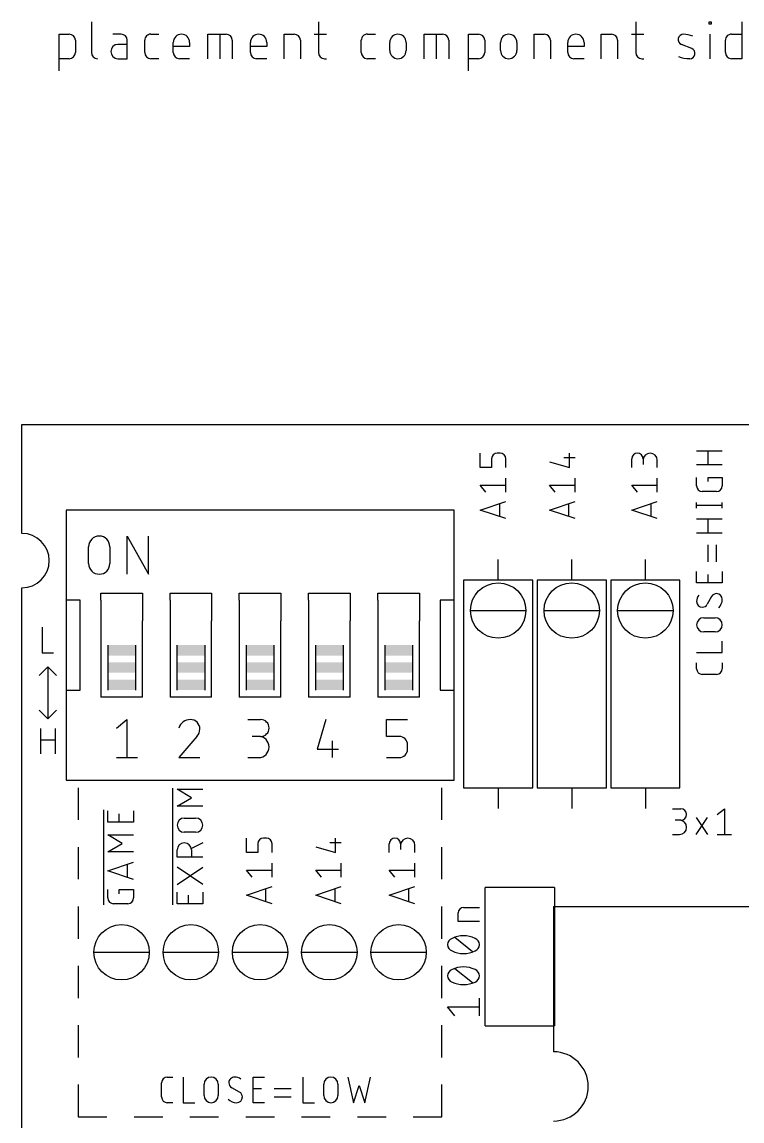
# Model space of a CAD drawing. Extents: x 0 to 58, y 0 to 63.7.
# Drawn here: x 0 to 26.4, y 23.34 to 63.67 of the extents above; entities that cross this region are included whole.
import ezdxf

# ---------------------------------------------------------------- set-up
doc = ezdxf.new("R2010")
doc.units = 0
for name, color, linetype in [('20', 30, 'CONTINUOUS'), ('21', 253, 'CONTINUOUS'), ('51', 253, 'CONTINUOUS')]:
    doc.layers.add(name, color=color, linetype=linetype)

# ---------------------------------------------------------------- blocks, each defined once
blk = doc.blocks.new('RECT')
blk.add_solid([(-0.5, -0.5), (0.5, -0.5), (-0.5, 0.5), (0.5, 0.5)])

msp = doc.modelspace()

# ---------------------------------------------------------------- linework, layer by layer
at = {"layer": '20'}
for p, q in [((0, 44.9), (0, 48.9)), ((0, 48.9), (58, 48.9)), ((0, 20.6), (0, 42.9))]:
    msp.add_line(p, q, dxfattribs=at)
for start, end in [(0, 90), (270, 0)]:
    msp.add_arc((0, 43.9), 1, start, end, dxfattribs=at)
at = {"layer": '21'}
for p, q in [((2.5485, 63.6651), (2.5485, 62.5433)), ((10.8694, 63.6651), (10.8694, 62.5433)), ((22.5046, 63.6651), (22.5046, 62.5433)), ((25.2019, 63.5903), (25.2019, 63.6651)), ((25.2019, 63.6651), (25.2767, 63.6651)), ((25.2767, 63.5903), (25.2019, 63.5903)), ((25.2767, 63.6651), (25.2767, 63.5903)), ((26.3968, 63.6651), (26.3968, 62.3189)), ((1.3589, 61.8702), (1.3589, 63.2164)), ((1.3589, 63.2164), (1.7328, 63.2164)), ((1.9572, 62.992), (1.9572, 62.5433)), ((3.632, 63.2164), (3.3329, 63.2164)), ((3.8564, 62.3189), (3.8564, 62.992)), ((4.5006, 62.5433), (4.5006, 62.992)), ((4.725, 63.2164), (5.0241, 63.2164)), ((5.5481, 62.5433), (5.5481, 62.9172)), ((6.1464, 62.9172), (6.1464, 62.7676)), ((6.813, 62.3189), (6.813, 63.2164)), ((6.813, 63.2164), (7.4861, 63.2164)), ((7.2617, 62.3189), (7.2617, 63.2164)), ((7.7105, 62.992), (7.7105, 62.3189)), ((8.3771, 62.5433), (8.3771, 62.9172)), ((8.9754, 62.9172), (8.9754, 62.7676)), ((9.609, 62.3189), (9.609, 63.2164)), ((9.609, 63.2164), (9.983, 63.2164)), ((10.2074, 62.992), (10.2074, 62.3189)), ((10.7198, 63.2164), (11.1685, 63.2164)), ((12.44, 62.5433), (12.44, 62.992)), ((12.6643, 63.2164), (12.9635, 63.2164)), ((13.4875, 62.6181), (13.4875, 62.9172)), ((14.0858, 62.9172), (14.0858, 62.6181)), ((14.7524, 62.3189), (14.7524, 63.2164)), ((14.7524, 63.2164), (15.4255, 63.2164)), ((15.2011, 62.3189), (15.2011, 63.2164)), ((15.6498, 62.992), (15.6498, 62.3189)), ((16.3706, 61.8702), (16.3706, 63.2164)), ((16.3706, 63.2164), (16.7446, 63.2164)), ((16.969, 62.992), (16.969, 62.5433)), ((17.5484, 62.6181), (17.5484, 62.9172)), ((18.1467, 62.9172), (18.1467, 62.6181)), ((18.7804, 62.3189), (18.7804, 63.2164)), ((18.7804, 63.2164), (19.1543, 63.2164)), ((19.3787, 62.992), (19.3787, 62.3189)), ((20.0123, 62.5433), (20.0123, 62.9172)), ((20.6106, 62.9172), (20.6106, 62.7676)), ((21.2443, 62.3189), (21.2443, 63.2164)), ((21.2443, 63.2164), (21.6182, 63.2164)), ((21.8426, 62.992), (21.8426, 62.3189)), ((22.355, 63.2164), (22.8038, 63.2164)), ((25.2393, 62.3189), (25.2393, 63.2164)), ((25.7985, 62.5433), (25.7985, 62.992)), ((26.0229, 63.2164), (26.3968, 63.2164)), ((3.8564, 62.8424), (3.5199, 62.8424)), ((6.1464, 62.7676), (5.5481, 62.7676)), ((8.9754, 62.7676), (8.3771, 62.7676)), ((20.6106, 62.7676), (20.0123, 62.7676)), ((24.5594, 62.6928), (24.1854, 62.8424)), ((1.7328, 62.3189), (1.3589, 62.3189)), ((3.5199, 62.3189), (3.8564, 62.3189)), ((5.0241, 62.3189), (4.725, 62.3189)), ((6.1464, 62.3189), (5.7725, 62.3189)), ((8.9754, 62.3189), (8.6014, 62.3189)), ((11.0937, 62.3189), (11.1685, 62.3189)), ((12.9635, 62.3189), (12.6643, 62.3189)), ((16.7446, 62.3189), (16.3706, 62.3189)), ((20.6106, 62.3189), (20.2367, 62.3189)), ((22.729, 62.3189), (22.8038, 62.3189)), ((26.3968, 62.3189), (26.0229, 62.3189)), ((16.8021, 47.3216), (16.8021, 47.8437)), ((17.2198, 47.6349), (17.2198, 47.3216)), ((17.5331, 47.8437), (17.4286, 47.8437)), ((17.7419, 47.3216), (17.7419, 47.6349)), ((19.8642, 47.6871), (20.2819, 47.6871)), ((20.0731, 47.3216), (20.0731, 47.8437)), ((22.3584, 47.3216), (22.3584, 47.6349)), ((22.776, 47.6349), (22.776, 47.426)), ((24.7396, 47.9312), (25.6794, 47.9312)), ((25.1573, 47.4091), (25.1573, 47.9312)), ((17.2198, 47.3216), (16.8021, 47.3216)), ((19.3421, 47.5304), (20.0731, 47.3216)), ((23.2981, 47.3216), (23.2981, 47.5827)), ((25.6794, 47.4091), (24.7396, 47.4091)), ((17.7419, 46.4072), (17.7419, 46.9293)), ((20.2819, 46.4072), (20.2819, 46.9293)), ((23.2981, 46.4072), (23.2981, 46.9293)), ((24.7396, 46.6426), (24.7396, 46.9559)), ((25.1573, 46.7992), (25.1573, 46.9559)), ((25.1573, 46.9559), (25.6794, 46.9559)), ((25.6794, 46.9559), (25.6794, 46.6426)), ((17.0109, 46.4072), (16.8021, 46.6683)), ((16.8021, 46.6683), (17.7419, 46.6683)), ((19.5509, 46.4072), (19.3421, 46.6683)), ((19.3421, 46.6683), (20.2819, 46.6683)), ((22.5672, 46.4072), (22.3584, 46.6683)), ((22.3584, 46.6683), (23.2981, 46.6683)), ((25.4706, 46.4337), (24.9484, 46.4337)), ((16.8021, 45.7539), (17.7419, 46.0671)), ((17.5069, 45.9888), (17.5069, 45.5189)), ((19.3421, 45.7539), (20.2819, 46.0671)), ((20.047, 45.9888), (20.047, 45.5189)), ((22.3584, 45.7539), (23.2981, 46.0671)), ((23.0632, 45.9888), (23.0632, 45.5189)), ((24.7396, 45.8284), (24.7396, 46.0372)), ((25.6794, 45.8284), (25.6794, 46.0372)), ((15.8433, 45.7518), (1.6193, 45.7518)), ((1.6193, 45.7518), (1.6193, 42.4498)), ((15.8433, 42.4498), (15.8433, 45.7518)), ((17.7419, 45.4406), (16.8021, 45.7539)), ((20.2819, 45.4406), (19.3421, 45.7539)), ((23.2981, 45.4406), (22.3584, 45.7539)), ((24.7396, 45.9328), (25.6794, 45.9328)), ((24.7396, 45.4319), (25.6794, 45.4319)), ((25.1573, 44.9098), (25.1573, 45.4319)), ((25.6794, 44.9098), (24.7396, 44.9098)), ((25.1573, 43.8517), (25.1573, 44.4782)), ((25.4706, 43.8517), (25.4706, 44.4782)), ((17.4625, 43.18), (17.4625, 43.942)), ((20.1613, 43.18), (20.1613, 43.942)), ((22.86, 43.18), (22.86, 43.942)), ((16.1925, 43.18), (16.1925, 35.56)), ((18.7325, 43.18), (16.1925, 43.18)), ((18.7325, 35.56), (18.7325, 43.18)), ((18.8912, 43.18), (18.8912, 35.56)), ((21.4313, 43.18), (18.8912, 43.18)), ((21.4313, 35.56), (21.4313, 43.18)), ((21.59, 43.18), (21.59, 35.56)), ((24.13, 43.18), (21.59, 43.18)), ((24.13, 35.56), (24.13, 43.18)), ((24.7396, 43.0827), (24.7396, 43.5004)), ((25.1573, 43.0827), (25.1573, 43.396)), ((25.6794, 43.5004), (25.6794, 43.0827)), ((25.6794, 43.0827), (24.7396, 43.0827)), ((2.1273, 42.4498), (1.6193, 42.4498)), ((1.6193, 42.4498), (1.6193, 39.1478)), ((2.1273, 39.1478), (2.1273, 42.4498)), ((2.8893, 42.4498), (2.8893, 42.7037)), ((2.8893, 42.7037), (3.1433, 42.7037)), ((4.1593, 42.7037), (4.4133, 42.7037)), ((4.4133, 42.7037), (4.4133, 42.4498)), ((5.4293, 42.4498), (5.4293, 42.7037)), ((5.4293, 42.7037), (5.6833, 42.7037)), ((6.6993, 42.7037), (6.9533, 42.7037)), ((6.9533, 42.7037), (6.9533, 42.4498)), ((7.9693, 42.4498), (7.9693, 42.7037)), ((7.9693, 42.7037), (8.2233, 42.7037)), ((9.2393, 42.7037), (9.4932, 42.7037)), ((9.4932, 42.7037), (9.4932, 42.4498)), ((10.5092, 42.4498), (10.5092, 42.7037)), ((10.5092, 42.7037), (10.7633, 42.7037)), ((11.7793, 42.7037), (12.0333, 42.7037)), ((12.0333, 42.7037), (12.0333, 42.4498)), ((13.0493, 42.4498), (13.0493, 42.7037)), ((13.0493, 42.7037), (13.3033, 42.7037)), ((14.3193, 42.7037), (14.5732, 42.7037)), ((14.5732, 42.7037), (14.5732, 42.4498)), ((15.8433, 42.4498), (15.3353, 42.4498)), ((15.3353, 42.4498), (15.3353, 39.1478)), ((15.8433, 39.1478), (15.8433, 42.4498)), ((25.2878, 42.5842), (25.1312, 42.2971)), ((2.8893, 41.6878), (2.8893, 38.8938)), ((4.4133, 38.8938), (4.4133, 41.6878)), ((5.4293, 41.6878), (5.4293, 38.8938)), ((6.9533, 38.8938), (6.9533, 41.6878)), ((7.9693, 41.6878), (7.9693, 38.8938)), ((9.4932, 38.8938), (9.4932, 41.6878)), ((10.5092, 41.6878), (10.5092, 38.8938)), ((12.0333, 38.8938), (12.0333, 41.6878)), ((13.0493, 41.6878), (13.0493, 38.8938)), ((14.5732, 38.8938), (14.5732, 41.6878)), ((25.0007, 41.8048), (25.4183, 41.8048)), ((0.7437, 41.4592), (0.7437, 40.5194)), ((25.4183, 41.2826), (25.0007, 41.2826)), ((3.1433, 40.7988), (3.1433, 39.1478)), ((4.1593, 40.7988), (4.1593, 39.1478)), ((5.6833, 40.7988), (5.6833, 39.1478)), ((6.6993, 40.7988), (6.6993, 39.1478)), ((8.2233, 40.7988), (8.2233, 39.1478)), ((9.2393, 40.7988), (9.2393, 39.1478)), ((10.7633, 40.7988), (10.7633, 39.1478)), ((11.7793, 40.7988), (11.7793, 39.1478)), ((13.3033, 40.7988), (13.3033, 39.1478)), ((14.3193, 40.7988), (14.3193, 39.1478)), ((25.6794, 40.5224), (25.6794, 40.9401)), ((0.7437, 40.5194), (1.1613, 40.5194)), ((24.7396, 40.5224), (25.6794, 40.5224)), ((0.635, 39.6875), (0.9525, 40.005)), ((0.9525, 40.005), (0.9525, 38.1)), ((0.9525, 40.005), (1.27, 39.6875)), ((24.7396, 39.9344), (24.7396, 40.1433)), ((25.6794, 40.1433), (25.6794, 39.9344)), ((25.4706, 39.7256), (24.9484, 39.7256)), ((1.6193, 39.1478), (2.1273, 39.1478)), ((1.6193, 39.1478), (1.6193, 35.8458)), ((15.3353, 39.1478), (15.8433, 39.1478)), ((15.8433, 35.8458), (15.8433, 39.1478)), ((4.4133, 38.8938), (2.8893, 38.8938)), ((6.9533, 38.8938), (5.4293, 38.8938)), ((9.4932, 38.8938), (7.9693, 38.8938)), ((12.0333, 38.8938), (10.5092, 38.8938)), ((14.5732, 38.8938), (13.0493, 38.8938)), ((0.635, 38.4175), (0.9525, 38.1)), ((0.9525, 38.1), (1.27, 38.4175)), ((0.6914, 36.8046), (0.6914, 37.7444)), ((1.2136, 37.7444), (1.2136, 36.8046)), ((0.6914, 37.3267), (1.2136, 37.3267)), ((1.6193, 35.8458), (15.8433, 35.8458)), ((2.0638, 35.56), (2.0638, 34.3825)), ((5.5372, 31.2738), (5.5372, 35.5496)), ((6.2117, 35.1983), (5.6896, 35.5115)), ((5.6896, 35.5115), (6.6294, 35.5115)), ((15.3988, 34.3825), (15.3988, 35.56)), ((16.1925, 35.56), (18.7325, 35.56)), ((17.4625, 35.56), (17.4625, 34.798)), ((18.8912, 35.56), (21.4313, 35.56)), ((20.1613, 35.56), (20.1613, 34.798)), ((21.59, 35.56), (24.13, 35.56)), ((22.86, 35.56), (22.86, 34.798)), ((5.6896, 34.885), (6.2117, 35.1983)), ((2.9972, 31.2738), (2.9972, 34.7564)), ((3.1496, 34.3006), (3.1496, 34.7183)), ((4.0894, 34.7183), (4.0894, 34.3006)), ((6.6294, 34.885), (5.6896, 34.885)), ((23.8506, 34.7917), (24.1639, 34.7917)), ((25.4965, 34.5828), (25.7576, 34.7917)), ((25.7576, 34.7917), (25.7576, 33.8518)), ((4.0894, 34.3006), (3.1496, 34.3006)), ((3.5673, 34.3006), (3.5673, 34.6139)), ((5.9507, 34.4535), (6.3683, 34.4535)), ((24.1639, 34.374), (23.955, 34.374)), ((24.7258, 33.8518), (25.1435, 34.4784)), ((24.7258, 34.4784), (25.1435, 33.8518)), ((6.3683, 33.9314), (5.9507, 33.9314)), ((3.6717, 33.5236), (3.1496, 33.8369)), ((3.1496, 33.8369), (4.0894, 33.8369)), ((3.1496, 33.2103), (3.6717, 33.5236)), ((6.6294, 33.5448), (6.2117, 33.3359)), ((8.2296, 33.1929), (8.2296, 33.715)), ((8.6473, 33.5061), (8.6473, 33.1929)), ((8.9606, 33.715), (8.8561, 33.715)), ((9.1694, 33.1929), (9.1694, 33.5061)), ((11.2917, 33.5583), (11.7094, 33.5583)), ((11.5006, 33.1929), (11.5006, 33.715)), ((13.4684, 33.1929), (13.4684, 33.5061)), ((13.886, 33.5061), (13.886, 33.2973)), ((23.8506, 33.8518), (24.1117, 33.8518)), ((25.4965, 33.8518), (26.0186, 33.8518)), ((2.0638, 33.3825), (2.0638, 32.205)), ((4.0894, 33.2103), (3.1496, 33.2103)), ((5.6896, 33.0227), (5.6896, 33.2837)), ((6.2117, 33.2837), (6.2117, 33.0227)), ((8.6473, 33.1929), (8.2296, 33.1929)), ((10.7696, 33.4017), (11.5006, 33.1929)), ((14.4082, 33.1929), (14.4082, 33.4539)), ((15.3988, 32.205), (15.3988, 33.3825)), ((3.1496, 32.5178), (4.0894, 32.831)), ((3.8545, 32.7527), (3.8545, 32.2828)), ((6.6294, 33.0227), (5.6896, 33.0227)), ((9.1694, 32.2785), (9.1694, 32.8006)), ((11.7094, 32.2785), (11.7094, 32.8006)), ((14.4082, 32.2785), (14.4082, 32.8006)), ((4.0894, 32.2045), (3.1496, 32.5178)), ((6.6294, 32.0199), (5.6896, 32.6464)), ((5.6896, 32.0199), (6.6294, 32.6464)), ((8.4384, 32.2785), (8.2296, 32.5395)), ((8.2296, 32.5395), (9.1694, 32.5395)), ((10.9784, 32.2785), (10.7696, 32.5395)), ((10.7696, 32.5395), (11.7094, 32.5395)), ((13.6772, 32.2785), (13.4684, 32.5395)), ((13.4684, 32.5395), (14.4082, 32.5395)), ((8.2296, 31.6251), (9.1694, 31.9384)), ((8.9345, 31.8601), (8.9345, 31.3902)), ((10.7696, 31.6251), (11.7094, 31.9384)), ((11.4745, 31.8601), (11.4745, 31.3902)), ((13.4684, 31.6251), (14.4082, 31.9384)), ((14.1732, 31.8601), (14.1732, 31.3902)), ((16.9863, 26.8288), (16.9863, 31.9088)), ((19.5263, 31.9088), (16.9863, 31.9088)), ((19.5263, 31.9088), (19.5263, 26.8288)), ((3.1496, 31.5207), (3.1496, 31.834)), ((3.5673, 31.6773), (3.5673, 31.834)), ((3.5673, 31.834), (4.0894, 31.834)), ((4.0894, 31.834), (4.0894, 31.5207)), ((5.6896, 31.3118), (5.6896, 31.7295)), ((6.1073, 31.3118), (6.1073, 31.6251)), ((6.6294, 31.7295), (6.6294, 31.3118)), ((9.1694, 31.3118), (8.2296, 31.6251)), ((11.7094, 31.3118), (10.7696, 31.6251)), ((14.4082, 31.3118), (13.4684, 31.6251)), ((2.0638, 31.205), (2.0638, 30.0275)), ((3.8806, 31.3118), (3.3584, 31.3118)), ((6.6294, 31.3118), (5.6896, 31.3118)), ((15.3988, 30.0275), (15.3988, 31.205)), ((16.1925, 31.1721), (16.7767, 31.1721)), ((19.4945, 31.2103), (19.4945, 25.8763)), ((19.4945, 31.2103), (54.8005, 31.2103)), ((15.9978, 30.6529), (15.9978, 30.9774)), ((16.7767, 30.6529), (15.9978, 30.6529)), ((16.5171, 29.548), (15.8679, 30.0672)), ((2.0638, 29.0275), (2.0638, 27.85)), ((15.3988, 27.85), (15.3988, 29.0275)), ((16.5171, 28.405), (15.8679, 28.9242)), ((16.7767, 27.1971), (16.7767, 27.8462)), ((15.8679, 27.1971), (15.6083, 27.5216)), ((15.6083, 27.5216), (16.7767, 27.5216)), ((2.0638, 26.85), (2.0638, 25.6725)), ((15.3988, 25.6725), (15.3988, 26.85)), ((16.9863, 26.8288), (19.5263, 26.8288)), ((2.0638, 24.6725), (2.0638, 23.495)), ((5.1181, 24.2182), (5.1181, 24.7403)), ((5.3269, 24.9491), (5.5358, 24.9491)), ((5.9149, 24.9491), (5.9149, 24.0094)), ((6.6751, 24.2704), (6.6751, 24.6881)), ((7.1973, 24.6881), (7.1973, 24.2704)), ((8.4752, 24.0094), (8.4752, 24.9491)), ((8.4752, 24.9491), (8.8929, 24.9491)), ((10.304, 24.9491), (10.304, 24.0094)), ((11.0642, 24.2704), (11.0642, 24.6881)), ((11.5864, 24.6881), (11.5864, 24.2704)), ((11.9439, 24.9491), (12.1528, 24.0094)), ((12.1528, 24.0094), (12.3616, 24.6359)), ((12.3616, 24.6359), (12.5705, 24.0094)), ((12.5705, 24.0094), (12.7793, 24.9491)), ((15.3988, 23.495), (15.3988, 24.6725)), ((7.9767, 24.4009), (7.6896, 24.5576)), ((8.4752, 24.5315), (8.7885, 24.5315)), ((9.2442, 24.5315), (9.8707, 24.5315)), ((9.2442, 24.2182), (9.8707, 24.2182)), ((5.5358, 24.0094), (5.3269, 24.0094)), ((5.9149, 24.0094), (6.3326, 24.0094)), ((8.8929, 24.0094), (8.4752, 24.0094)), ((10.304, 24.0094), (10.7217, 24.0094)), ((2.0638, 23.495), (3.1116, 23.495)), ((4.1116, 23.495), (5.1595, 23.495)), ((6.1595, 23.495), (7.2073, 23.495)), ((8.2073, 23.495), (9.2552, 23.495)), ((10.2552, 23.495), (11.303, 23.495)), ((12.303, 23.495), (13.3509, 23.495)), ((14.3509, 23.495), (15.3988, 23.495))]:
    msp.add_line(p, q, dxfattribs=at)
for centre in [(17.4625, 42.0688), (20.1613, 42.0688), (22.86, 42.0688), (3.6513, 29.5275), (6.1913, 29.5275), (8.7313, 29.5275), (11.2713, 29.5275), (13.8113, 29.5275)]:
    msp.add_circle(centre, 1.016, dxfattribs=at)
for centre, radius, start, end in [((1.7328, 62.992), 0.2244, 0, 90), ((3.632, 62.992), 0.2244, 0, 90), ((4.725, 62.992), 0.2244, 89.9992, 180), ((5.8473, 62.9172), 0.2992, 0, 180), ((7.4861, 62.992), 0.2244, 0, 90), ((8.6762, 62.9172), 0.2992, 0, 180), ((9.983, 62.992), 0.2244, 0, 90), ((12.6643, 62.992), 0.2244, 89.9992, 180), ((13.7866, 62.9172), 0.2992, 0, 180), ((15.4255, 62.992), 0.2244, 0, 90), ((16.7446, 62.992), 0.2244, 0, 90), ((17.8475, 62.9172), 0.2992, 0, 180), ((19.1543, 62.992), 0.2244, 0, 90), ((20.3115, 62.9172), 0.2992, 0, 180), ((21.6182, 62.992), 0.2244, 0, 90), ((24.2574, 63.0225), 0.1939, 89.181, 248.1986), ((24.2481, 62.3671), 0.8493, 65.7609, 89.181), ((26.0229, 62.992), 0.2244, 89.9992, 180), ((1.7328, 62.5433), 0.2244, 270.0008, 0), ((2.7729, 62.5433), 0.2244, 180, 270), ((3.5199, 62.5807), 0.2618, 90, 270), ((4.725, 62.5433), 0.2244, 180, 270), ((5.7725, 62.5433), 0.2244, 180, 270), ((8.6014, 62.5433), 0.2244, 180, 270), ((11.0937, 62.5433), 0.2244, 180, 270), ((12.6643, 62.5433), 0.2244, 180, 270), ((13.7866, 62.6181), 0.2992, 180, 0), ((16.7446, 62.5433), 0.2244, 270.0008, 0), ((17.8475, 62.6181), 0.2992, 180, 0), ((20.2367, 62.5433), 0.2244, 180, 270), ((22.729, 62.5433), 0.2244, 180, 270), ((24.4874, 62.5128), 0.1939, 269.181, 68.1986), ((26.0229, 62.5433), 0.2244, 180, 270), ((24.5027, 63.5872), 1.2684, 250.2096, 269.181), ((17.4286, 47.6349), 0.2088, 90, 180), ((17.5331, 47.6349), 0.2088, 0, 90), ((22.5672, 47.6349), 0.2088, 0, 180), ((23.0371, 47.5827), 0.2611, 0, 180), ((24.9484, 46.6426), 0.2089, 180.0017, 270), ((25.4706, 46.6426), 0.2088, 270, 0), ((25.1312, 42.4015), 0.3916, 143.1292, 180), ((24.9484, 42.4015), 0.2088, 180, 270), ((25.4706, 42.4766), 0.2121, 90.0001, 149.4899), ((25.4706, 42.4798), 0.2088, 0, 90), ((25.2382, 42.4798), 0.4412, 314.7611, 359.9999), ((24.9484, 42.4048), 0.2121, 269.9997, 329.4903), ((25.0007, 41.5437), 0.2611, 90, 270), ((25.4183, 41.5437), 0.2611, 270, 90), ((24.9484, 39.9345), 0.2089, 180.0017, 270), ((25.4706, 39.9344), 0.2088, 270, 0), ((24.1639, 34.5828), 0.2088, 270, 90), ((5.9507, 34.1924), 0.2611, 90, 270), ((6.3683, 34.1924), 0.2611, 270, 90), ((24.1117, 34.1129), 0.2611, 270, 90), ((5.9507, 33.2837), 0.2611, 0, 180), ((8.8561, 33.5061), 0.2088, 90, 180), ((8.9606, 33.5061), 0.2088, 0, 90), ((13.6772, 33.5061), 0.2088, 0, 180), ((14.1471, 33.4539), 0.2611, 0, 180), ((3.3584, 31.5207), 0.2089, 180.0017, 270), ((3.8806, 31.5207), 0.2088, 270, 0), ((16.1925, 30.9774), 0.1947, 90.0009, 180), ((15.8485, 29.8076), 0.2402, 108.924, 180.0001), ((16.1925, 29.1693), 0.9629, 90.0001, 115.9889), ((16.1925, 29.1693), 0.9629, 64.0112, 90), ((16.5365, 29.8076), 0.2402, 0, 71.0747), ((15.8485, 29.8076), 0.2402, 180, 251.0758), ((16.1925, 30.4459), 0.9629, 244.0111, 269.9999), ((16.1925, 30.4459), 0.9629, 270, 295.9888), ((16.5365, 29.8076), 0.2402, 288.9254, 359.9998), ((15.8485, 28.6646), 0.2402, 108.924, 180.0001), ((15.8485, 28.6646), 0.2402, 180, 251.0758), ((16.1925, 28.0263), 0.9629, 90.0001, 115.9889), ((16.1925, 28.0263), 0.9629, 64.0112, 90), ((16.5365, 28.6646), 0.2402, 0, 71.0747), ((16.5365, 28.6646), 0.2402, 288.9254, 359.9998), ((16.1925, 29.3029), 0.9629, 244.0111, 269.9999), ((16.1925, 29.3029), 0.9629, 270, 295.9888), ((19.4945, 24.6063), 1.27, 270, 90), ((5.3269, 24.7403), 0.2088, 90.0009, 180), ((6.9362, 24.6881), 0.2611, 0, 180), ((7.794, 24.7403), 0.2088, 89.9991, 180), ((7.7973, 24.7403), 0.2121, 179.9997, 239.4903), ((7.794, 24.5576), 0.3916, 53.1301, 89.9991), ((11.3253, 24.6881), 0.2611, 0, 180), ((5.3269, 24.2182), 0.2088, 180, 270), ((6.9362, 24.2704), 0.2611, 180, 0), ((7.8723, 24.2182), 0.2088, 270, 0), ((7.8691, 24.2182), 0.2121, 0.0001, 59.4899), ((11.3253, 24.2704), 0.2611, 180, 0), ((7.8723, 24.4505), 0.4412, 224.7611, 269.9999)]:
    msp.add_arc(centre, radius, start, end, dxfattribs=at)
at = {"layer": '51'}
for p, q in [((3.8592, 43.4023), (3.8592, 44.7993)), ((3.8592, 44.7993), (4.6353, 43.4023)), ((4.6353, 43.4023), (4.6353, 44.7993)), ((2.4447, 43.7903), (2.4447, 44.4112)), ((3.2209, 44.4112), (3.2209, 43.7903)), ((2.8893, 42.4498), (2.8893, 41.6878)), ((3.1433, 42.7037), (4.1593, 42.7037)), ((4.4133, 42.4498), (4.4133, 41.6878)), ((5.4293, 42.4498), (5.4293, 41.6878)), ((5.6833, 42.7037), (6.6993, 42.7037)), ((6.9533, 42.4498), (6.9533, 41.6878)), ((7.9693, 42.4498), (7.9693, 41.6878)), ((8.2233, 42.7037), (9.2393, 42.7037)), ((9.4932, 42.4498), (9.4932, 41.6878)), ((10.5092, 42.4498), (10.5092, 41.6878)), ((10.7633, 42.7037), (11.7793, 42.7037)), ((12.0333, 42.4498), (12.0333, 41.6878)), ((13.0493, 42.4498), (13.0493, 41.6878)), ((13.3033, 42.7037), (14.3193, 42.7037)), ((14.5732, 42.4498), (14.5732, 41.6878)), ((16.4465, 42.0688), (18.4785, 42.0688)), ((19.1453, 42.0688), (21.1773, 42.0688)), ((21.844, 42.0688), (23.876, 42.0688)), ((3.4607, 37.7578), (3.8488, 38.0682)), ((3.8488, 38.0682), (3.8488, 36.6713)), ((8.2867, 38.0682), (8.7524, 38.0682)), ((11.1372, 38.0682), (10.8268, 36.9817)), ((13.3668, 37.4474), (13.3668, 38.0682)), ((13.3668, 38.0682), (14.1429, 38.0682)), ((6.4064, 37.4474), (5.7468, 36.6713)), ((8.7524, 37.4474), (8.442, 37.4474)), ((11.37, 37.2921), (11.37, 36.6713)), ((13.8324, 37.4474), (13.3668, 37.4474)), ((14.1429, 36.9817), (14.1429, 37.1369)), ((10.8268, 36.9817), (11.6029, 36.9817)), ((3.4607, 36.6713), (4.2369, 36.6713)), ((5.7468, 36.6713), (6.5229, 36.6713)), ((8.2867, 36.6713), (8.6748, 36.6713)), ((13.3668, 36.6713), (13.8324, 36.6713)), ((2.6353, 29.5275), (4.6673, 29.5275)), ((5.1753, 29.5275), (7.2073, 29.5275)), ((7.7153, 29.5275), (9.7473, 29.5275)), ((10.2553, 29.5275), (12.2873, 29.5275)), ((12.7953, 29.5275), (14.8273, 29.5275))]:
    msp.add_line(p, q, dxfattribs=at)
for centre, radius, start, end in [((2.8328, 44.4112), 0.3881, 0, 180), ((2.8328, 43.7903), 0.3881, 180, 0), ((6.1736, 37.6196), 0.4487, 90.0001, 162.0549), ((6.1736, 37.719), 0.3493, 0, 90), ((8.7524, 37.7578), 0.3104, 270, 90), ((6.1477, 37.719), 0.3751, 313.6037, 359.9998), ((8.6748, 37.0593), 0.3881, 270, 90), ((13.8324, 37.1369), 0.3104, 0, 90), ((13.8324, 36.9817), 0.3104, 270, 0)]:
    msp.add_arc(centre, radius, start, end, dxfattribs=at)

# ---------------------------------------------------------------- block references
at = {"layer": '21', "xscale": 1.016, "yscale": 0.381}
for p in [(3.6513, 40.6083), (6.1913, 40.6083), (8.7313, 40.6083), (11.2713, 40.6083), (13.8113, 40.6083), (3.6513, 39.9733), (6.1913, 39.9733), (8.7313, 39.9733), (11.2713, 39.9733), (13.8113, 39.9733), (3.6513, 39.3383), (6.1913, 39.3383), (8.7313, 39.3383), (11.2713, 39.3383), (13.8113, 39.3383)]:
    msp.add_blockref('RECT', p, dxfattribs=at)

doc.saveas('drawing.dxf')
